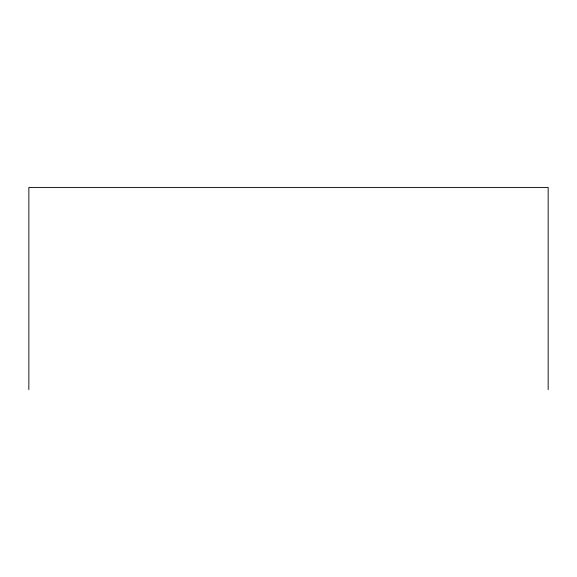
<?xml version="1.0" encoding="UTF-8"?>
<svg xmlns="http://www.w3.org/2000/svg" width="577" height="577" viewBox="0 0 577 577"><rect width="100%" height="100%" fill="white"/><g stroke="black" fill="none" stroke-linecap="round" stroke-linejoin="round"><path stroke-width="0.87" d="M548.15 389.583L548.15 187.417L28.85 187.417L28.85 389.583"/></g></svg>
